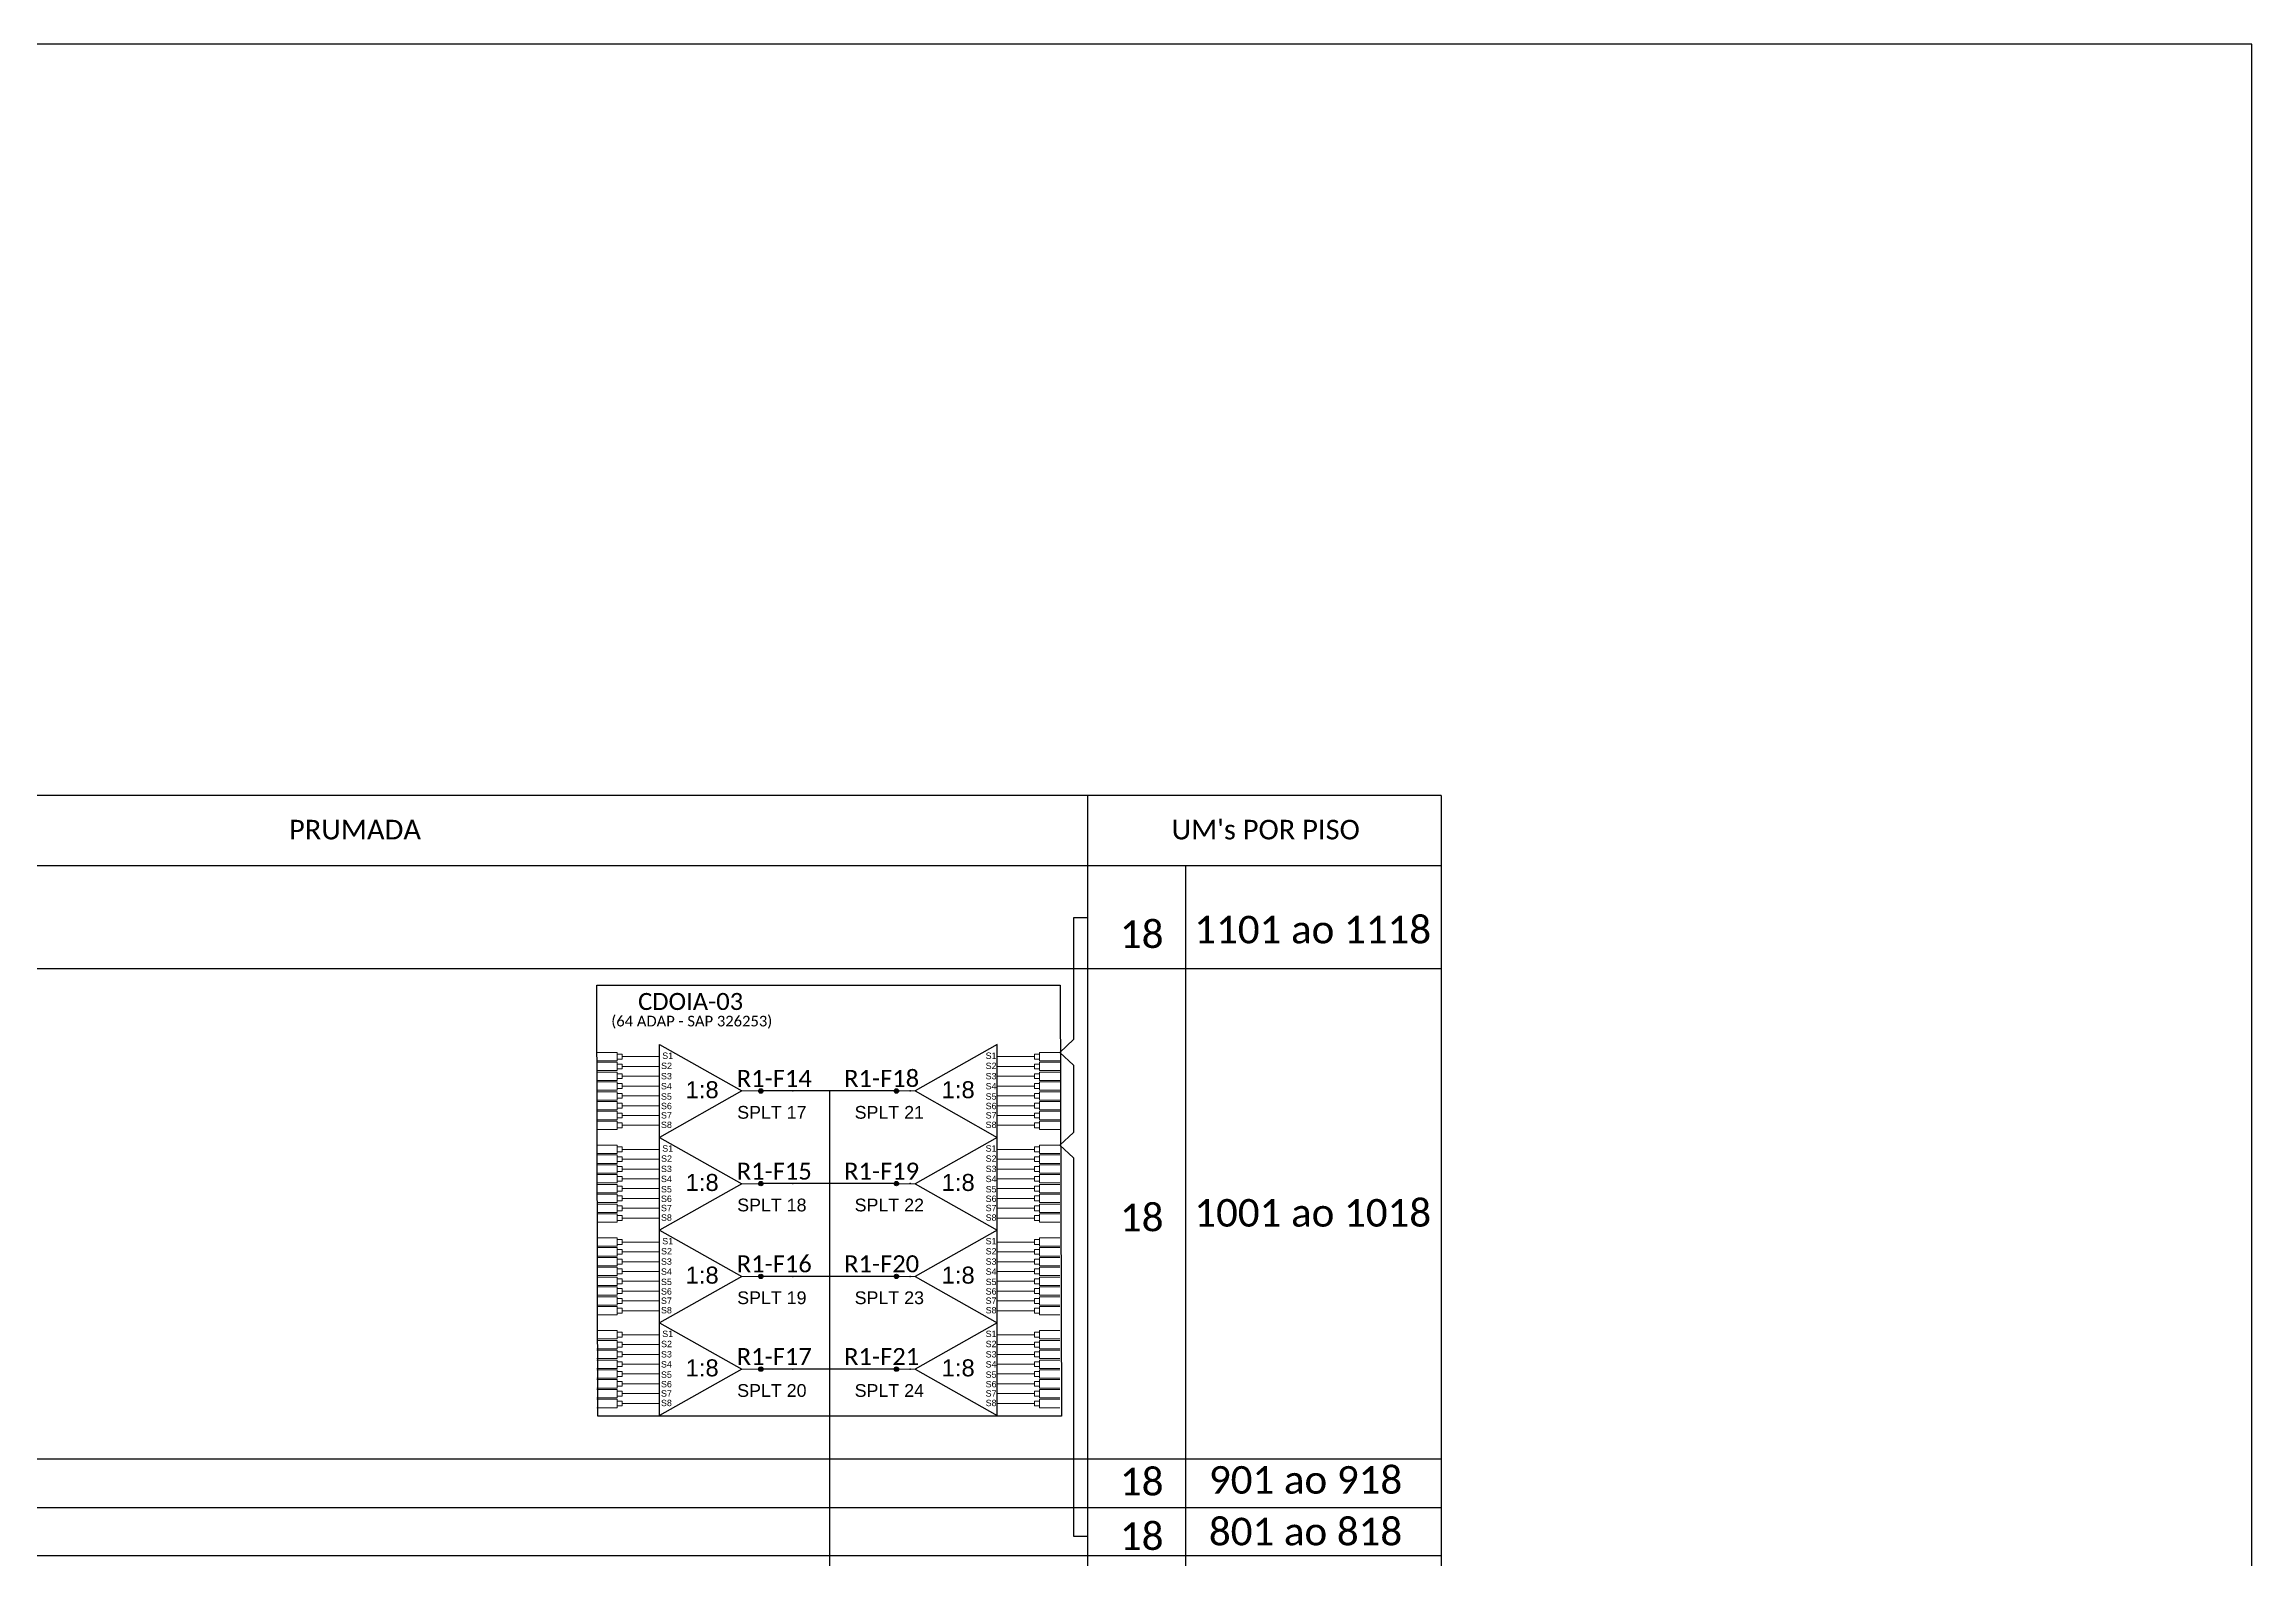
# Model space of a CAD drawing. Header units: metres. Extents: x -1286 to 434, y -500 to 94.
# Drawn here: x 174.6 to 434.1, y -83.8 to 94.2 of the extents above; entities that cross this region are included whole.
import ezdxf
from ezdxf.enums import TextEntityAlignment as Align

# ---------------------------------------------------------------- set-up
doc = ezdxf.new("R2010")
doc.units = ezdxf.units.M
doc.styles.add('ARIAL', font='arial.ttf')
doc.styles.add('WMF-Calibri0', font='calibri.ttf')

# ---------------------------------------------------------------- blocks, each defined once
blk = doc.blocks.new('SPLT_1-8_SC-APC')
at = {"color": 1}
blk.add_lwpolyline([(-7.37, -2.1), (-17.04, -7.55), (-7.37, -13), (-7.37, -2.1)], dxfattribs=at)
at = {"color": 3, "lineweight": 0}
for points in [[(-2.99, -3.51), (-7.37, -3.51)], [(-7.37, -4.66), (-2.99, -4.66)], [(-2.41, -3.02), (-2.41, -4)], [(-2.41, -3.02), (0, -3.02)], [(-2.41, -4), (0, -4)], [(-2.41, -4.17), (-2.41, -5.16)], [(-2.41, -4.17), (0, -4.17)], [(-2.41, -5.16), (0, -5.16)], [(-7.37, -5.82), (-2.99, -5.82)], [(-7.37, -6.97), (-2.99, -6.97)], [(-2.41, -5.32), (-2.41, -6.31)], [(-2.41, -5.32), (0, -5.32)], [(-2.41, -6.31), (0, -6.31)], [(-2.41, -6.48), (-2.41, -7.46)], [(-2.41, -6.48), (0, -6.48)], [(-2.41, -7.46), (0, -7.46)], [(-2.41, -7.63), (-2.41, -8.62)], [(-2.41, -7.63), (0, -7.63)], [(-7.37, -8.12), (-2.99, -8.12)], [(-7.37, -9.28), (-2.99, -9.28)], [(-2.41, -8.62), (0, -8.62)], [(-2.41, -8.78), (-2.41, -9.77)], [(-2.41, -8.78), (0, -8.78)], [(-2.41, -9.77), (0, -9.77)], [(-2.41, -9.94), (-2.41, -10.92)], [(-2.41, -9.94), (0, -9.94)], [(-7.37, -10.43), (-2.99, -10.43)], [(-7.37, -11.58), (-2.99, -11.58)], [(-2.41, -10.92), (0, -10.92)], [(-2.41, -11.09), (-2.41, -12.08)], [(-2.41, -11.09), (0, -11.09)], [(-2.41, -12.08), (0, -12.08)]]:
    blk.add_lwpolyline(points, dxfattribs=at)
for points in [[(-2.99, -3.22), (-2.41, -3.22), (-2.41, -3.8), (-2.99, -3.8)], [(-2.99, -4.38), (-2.41, -4.38), (-2.41, -4.95), (-2.99, -4.95)], [(-2.99, -5.53), (-2.41, -5.53), (-2.41, -6.1), (-2.99, -6.1)], [(-2.99, -6.68), (-2.41, -6.68), (-2.41, -7.26), (-2.99, -7.26)], [(-2.99, -7.84), (-2.41, -7.84), (-2.41, -8.41), (-2.99, -8.41)], [(-2.99, -8.99), (-2.41, -8.99), (-2.41, -9.56), (-2.99, -9.56)], [(-2.99, -10.14), (-2.41, -10.14), (-2.41, -10.72), (-2.99, -10.72)], [(-2.99, -11.3), (-2.41, -11.3), (-2.41, -11.87), (-2.99, -11.87)]]:
    blk.add_lwpolyline(points, close=True, dxfattribs=at)
at = {"color": 1, "lineweight": 0}
blk.add_lwpolyline([(-17.04, -7.55), (-19.26, -7.55)], dxfattribs=at)
at = {"color": 1, "style": 'ARIAL'}
for s, height, p in [('S1', 0.75, (-8.74, -3.78)), ('S2', 0.75, (-8.74, -4.97)), ('1:8', 2, (-13.91, -8.4)), ('S3', 0.75, (-8.74, -6.18)), ('S4', 0.75, (-8.74, -7.36)), ('S5', 0.75, (-8.74, -8.57)), ('S6', 0.75, (-8.74, -9.69)), ('S7', 0.75, (-8.74, -10.78)), ('S8', 0.75, (-8.74, -11.9))]:
    blk.add_text(s, height=height, dxfattribs=at).set_placement(p)
blk = doc.blocks.new('SPLT_1-8_SC-APC_ESQ')
at = {"color": 1}
blk.add_lwpolyline([(7.37, -2.1), (17.04, -7.55), (7.37, -13), (7.37, -2.1)], dxfattribs=at)
at = {"color": 3, "lineweight": 0}
for points in [[(2.41, -3.02), (0, -3.02)], [(2.41, -4), (0, -4)], [(2.41, -4.17), (0, -4.17)], [(2.41, -5.16), (0, -5.16)], [(2.41, -3.02), (2.41, -4)], [(2.41, -4.17), (2.41, -5.16)], [(2.99, -3.51), (7.37, -3.51)], [(7.37, -4.66), (2.99, -4.66)], [(2.41, -5.32), (0, -5.32)], [(2.41, -6.31), (0, -6.31)], [(2.41, -6.48), (0, -6.48)], [(2.41, -7.46), (0, -7.46)], [(2.41, -7.63), (0, -7.63)], [(2.41, -5.32), (2.41, -6.31)], [(2.41, -6.48), (2.41, -7.46)], [(2.41, -7.63), (2.41, -8.62)], [(7.37, -5.82), (2.99, -5.82)], [(7.37, -6.97), (2.99, -6.97)], [(2.41, -8.62), (0, -8.62)], [(2.41, -8.78), (0, -8.78)], [(2.41, -9.77), (0, -9.77)], [(2.41, -9.94), (0, -9.94)], [(2.41, -8.78), (2.41, -9.77)], [(2.41, -9.94), (2.41, -10.92)], [(7.37, -8.12), (2.99, -8.12)], [(7.37, -9.28), (2.99, -9.28)], [(2.41, -10.92), (0, -10.92)], [(2.41, -11.09), (0, -11.09)], [(2.41, -12.08), (0, -12.08)], [(2.41, -11.09), (2.41, -12.08)], [(7.37, -10.43), (2.99, -10.43)], [(7.37, -11.58), (2.99, -11.58)]]:
    blk.add_lwpolyline(points, dxfattribs=at)
for points in [[(2.99, -3.22), (2.41, -3.22), (2.41, -3.8), (2.99, -3.8)], [(2.99, -4.38), (2.41, -4.38), (2.41, -4.95), (2.99, -4.95)], [(2.99, -5.53), (2.41, -5.53), (2.41, -6.1), (2.99, -6.1)], [(2.99, -6.68), (2.41, -6.68), (2.41, -7.26), (2.99, -7.26)], [(2.99, -7.84), (2.41, -7.84), (2.41, -8.41), (2.99, -8.41)], [(2.99, -8.99), (2.41, -8.99), (2.41, -9.56), (2.99, -9.56)], [(2.99, -10.14), (2.41, -10.14), (2.41, -10.72), (2.99, -10.72)], [(2.99, -11.3), (2.41, -11.3), (2.41, -11.87), (2.99, -11.87)]]:
    blk.add_lwpolyline(points, close=True, dxfattribs=at)
at = {"color": 1, "lineweight": 0}
blk.add_lwpolyline([(17.04, -7.55), (19.26, -7.55)], dxfattribs=at)
at = {"color": 1, "style": 'ARIAL'}
for s, height, p in [('S2', 0.75, (7.56, -4.97)), ('S1', 0.75, (7.7, -3.78)), ('S3', 0.75, (7.55, -6.18)), ('S4', 0.75, (7.55, -7.36)), ('1:8', 2, (10.45, -8.4)), ('S5', 0.75, (7.55, -8.57)), ('S6', 0.75, (7.55, -9.69)), ('S7', 0.75, (7.55, -10.78)), ('S8', 0.75, (7.55, -11.9))]:
    blk.add_text(s, height=height, dxfattribs=at).set_placement(p)

msp = doc.modelspace()

# ---------------------------------------------------------------- hatches: boundary and pattern name
h = msp.add_hatch(color=3)
h.dxf.hatch_style = 1
edge = h.paths.add_edge_path()
edge.add_arc((258.83, -28.84), 0.256, 0, 360)
h = msp.add_hatch(color=3)
h.dxf.hatch_style = 1
edge = h.paths.add_edge_path()
edge.add_arc((274.77, -28.84), 0.256, 0, 360)
h = msp.add_hatch(color=3)
h.dxf.hatch_style = 1
edge = h.paths.add_edge_path()
edge.add_arc((258.83, -39.73), 0.256, 0, 360)
h = msp.add_hatch(color=3)
h.dxf.hatch_style = 1
edge = h.paths.add_edge_path()
edge.add_arc((274.77, -39.73), 0.256, 0, 360)
h = msp.add_hatch(color=3)
h.dxf.hatch_style = 1
edge = h.paths.add_edge_path()
edge.add_arc((258.83, -50.63), 0.256, 0, 360)
h = msp.add_hatch(color=3)
h.dxf.hatch_style = 1
edge = h.paths.add_edge_path()
edge.add_arc((274.77, -50.63), 0.256, 0, 360)
h = msp.add_hatch(color=3)
h.dxf.hatch_style = 1
edge = h.paths.add_edge_path()
edge.add_arc((258.83, -61.53), 0.256, 0, 360)
h = msp.add_hatch(color=3)
h.dxf.hatch_style = 1
edge = h.paths.add_edge_path()
edge.add_arc((274.77, -61.53), 0.256, 0, 360)

# ---------------------------------------------------------------- linework, layer by layer
msp.add_lwpolyline([(-406.88, -499.81), (434.12, -499.81), (434.12, 94.19), (-406.88, 94.19)], close=True)
at = {"color": 0}
for points in [[(338.82, 5.89), (61.49, 5.89)], [(61.49, -2.33), (338.82, -2.33)]]:
    msp.add_lwpolyline(points, dxfattribs=at)
for points in [[(297.23, 5.89), (297.23, -2.33)], [(338.82, 5.89), (338.82, -2.33)], [(61.49, -2.33), (338.82, -2.33)], [(297.23, -2.33), (297.23, -270.63)], [(308.8, -270.63), (308.8, -2.33)], [(338.82, -2.33), (338.82, -270.63)], [(61.49, -14.45), (338.82, -14.45)], [(61.49, -72.08), (338.82, -72.08)], [(61.49, -77.78), (338.82, -77.78)], [(61.49, -83.42), (338.82, -83.42)]]:
    msp.add_lwpolyline(points)
at = {"color": 3}
msp.add_lwpolyline([(297.23, -8.5), (295.58, -8.5), (295.57, -22.8), (294, -24.31), (295.57, -25.82), (295.57, -33.7), (294, -35.2), (295.57, -36.71), (295.57, -81.15), (297.22, -81.15)], dxfattribs=at)
at = {"color": 1}
msp.add_lwpolyline([(239.54, -16.4), (294.03, -16.4), (294.16, -67.06), (239.67, -67.06)], close=True, dxfattribs=at)
at = {"color": 5}
for points in [[(274.74, -28.84), (259.09, -28.84)], [(266.92, -28.84), (266.92, -70.78)], [(274.74, -39.73), (259.09, -39.73)], [(274.74, -50.63), (259.09, -50.63)], [(274.74, -61.53), (259.09, -61.53)], [(266.92, -70.78), (266.77, -215.74)]]:
    msp.add_lwpolyline(points, dxfattribs=at)
at = {"color": 3}
for centre in [(258.83, -28.84), (274.77, -28.84), (258.83, -39.73), (274.77, -39.73), (258.83, -50.63), (274.77, -50.63), (258.83, -61.53), (274.77, -61.53)]:
    msp.add_circle(centre, 0.256, dxfattribs=at)
for p in [(262.58, -28.84), (276.39, -28.84), (262.58, -39.73), (276.39, -39.73), (262.58, -50.63), (276.39, -50.63), (262.58, -61.53), (276.39, -61.53)]:
    msp.add_point(p)

# ---------------------------------------------------------------- block references
for p in [(239.54, -21.29), (239.54, -32.19), (239.54, -43.08), (239.54, -53.98)]:
    msp.add_blockref('SPLT_1-8_SC-APC_ESQ', p)
for p in [(294, -21.29), (294, -32.19), (294, -43.08), (294, -53.98)]:
    msp.add_blockref('SPLT_1-8_SC-APC', p, dxfattribs=at)

# ---------------------------------------------------------------- texts
at = {"color": 0, "style": 'WMF-Calibri0'}
for s, p in [('PRUMADA', (203.36, 0.73)), ("UM's POR PISO", (307.12, 0.73))]:
    msp.add_text(s, height=2.3, dxfattribs=at).set_placement(p)
at = {"color": 7, "style": 'WMF-Calibri0'}
for s, p in [('1101 ao 1118', (309.79, -11.49)), ('1001 ao 1018', (309.79, -44.78)), ('901 ao 918', (311.51, -76.17)), ('801 ao 818', (311.51, -82.24))]:
    msp.add_text(s, height=3.24, dxfattribs=at).set_placement(p)
at = {"color": 1, "style": 'WMF-Calibri0'}
msp.add_text('CDOIA-03', height=2, dxfattribs=at).set_placement((244.4, -19.32))
msp.add_text('(64 ADAP - SAP 326253)', height=1.25, dxfattribs=at).set_placement((250.71, -21.25), align=Align.CENTER)
at = {"color": 5, "style": 'WMF-Calibri0'}
for s, p in [('R1-F14', (256, -28.36)), ('R1-F18', (268.62, -28.36)), ('R1-F15', (256, -39.26)), ('R1-F19', (268.62, -39.26)), ('R1-F16', (256, -50.15)), ('R1-F20', (268.62, -50.15)), ('R1-F17', (256, -61.05)), ('R1-F21', (268.62, -61.05))]:
    msp.add_text(s, height=2, dxfattribs=at).set_placement(p)
at = {"color": 3, "style": 'ARIAL'}
for s, p in [('SPLT 17', (256.05, -32.1)), ('SPLT 21', (269.86, -32.1)), ('SPLT 18', (256.05, -42.99)), ('SPLT 22', (269.86, -42.99)), ('SPLT 19', (256.05, -53.89)), ('SPLT 23', (269.86, -53.89)), ('SPLT 20', (256.05, -64.79)), ('SPLT 24', (269.86, -64.79))]:
    msp.add_text(s, height=1.5, dxfattribs=at).set_placement(p)
at = {"color": 7, "style": 'WMF-Calibri0', "flags": 4}
for p in [(303.61, -10.41), (303.61, -43.7), (303.61, -74.75), (303.61, -81.16)]:
    msp.add_attdef('18', text='XX', height=3.24, dxfattribs=at).set_placement(p, align=Align.MIDDLE_CENTER)

doc.saveas('drawing.dxf')
